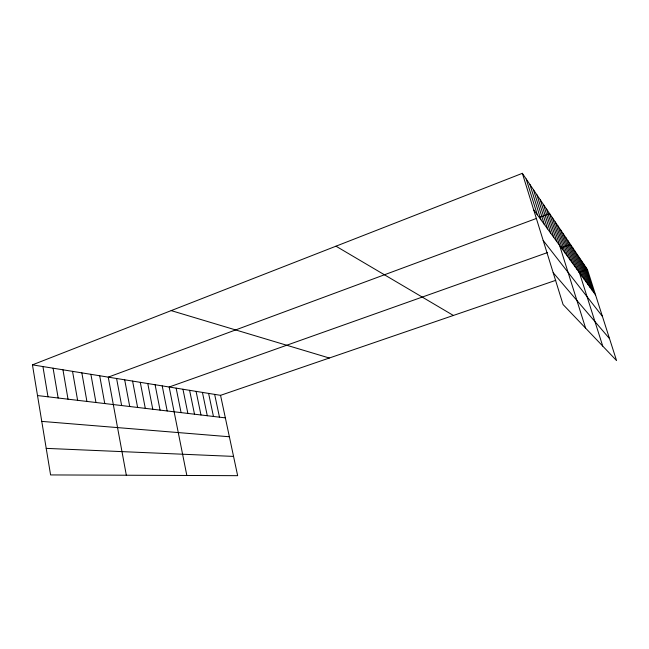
<?xml version="1.0" encoding="UTF-8"?>
<svg xmlns="http://www.w3.org/2000/svg" width="649" height="649" viewBox="0 0 649 649"><rect width="100%" height="100%" fill="white"/><g stroke="black" fill="none" stroke-linecap="round" stroke-linejoin="round"><path stroke-width="0.97" d="M32.45 364.852L220.555 395.338L237.656 475.676L50.59 474.93L32.45 364.852L522.356 173.324L587.41 269.473L616.55 360.576L563.064 304.535L522.356 173.324M536.65 218.364L108.253 377.142L126.328 475.23M539.424 217.342L549.589 213.57L585.601 328.151M547.537 252.558L169.162 387.015L186.839 475.474M561.255 247.691L570.463 244.413L602.734 346.095M220.555 395.338L555.755 280.327M578.973 272.369L587.41 269.473M46.217 448.37L233.551 456.409M41.763 421.388L229.373 436.761M37.512 395.557L225.349 417.875M171.19 310.611L329.319 358.021M335.979 246.19L453.383 315.455M553.191 272.71L609.541 338.664M543.189 240.479L602.41 316.363M533.648 209.732L595.563 294.962M585.495 266.634L593.746 292.456M583.524 263.721L591.88 289.884M581.504 260.728L589.957 287.239M579.419 257.653L587.978 284.513M577.277 254.489L585.942 281.715M575.071 251.228L583.849 278.835M572.799 247.877L581.691 275.866M568.126 240.957L577.245 269.749M565.717 237.404L574.957 266.593M563.235 233.737L572.596 263.348M560.671 229.949L570.163 259.998M558.035 226.047L567.656 256.542M555.309 222.023L565.06 252.972M552.494 217.869L562.383 249.289M546.588 209.132L556.761 241.542M543.481 204.54L553.8 237.469M540.268 199.795L550.733 233.251M536.934 194.878L547.561 228.886M533.486 189.776L544.276 224.359M529.917 184.494L540.868 219.662M526.209 179.019L537.323 214.795M214.649 394.381L219.467 417.177M208.613 393.408L213.448 416.463M202.431 392.402L207.282 415.725M196.095 391.379L200.971 414.979M189.605 390.325L194.505 414.208M182.961 389.246L187.877 413.421M176.147 388.143L181.079 412.618M162.209 385.887L167.182 410.963M155.087 384.727L160.068 410.119M147.777 383.543L152.775 409.251M140.281 382.334L145.295 408.359M132.591 381.085L137.612 407.45M124.689 379.803L129.727 406.517M116.585 378.489L121.631 405.552M99.695 375.755L104.757 403.548M90.892 374.327L95.963 402.502M81.847 372.859L86.917 401.431M72.534 371.35L77.612 400.319M62.953 369.8L68.023 399.184M53.088 368.202L58.159 398.007M42.923 366.547L47.994 396.799"/></g></svg>
